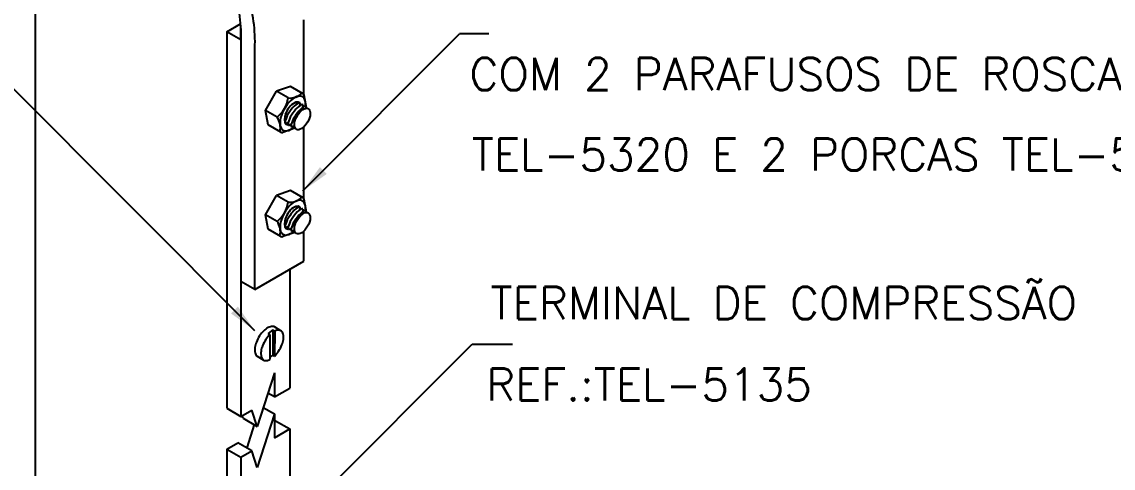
# Model space of a CAD drawing. Header units: millimetres. Extents: x -5068.9 to -5052.3, y -4736.3 to -4715.4.
# Drawn here: x -5063.64 to -5056.86, y -4723.77 to -4721 of the extents above; entities that cross this region are included whole.
import ezdxf

# ---------------------------------------------------------------- set-up
doc = ezdxf.new("R2010")
doc.units = ezdxf.units.MM
doc.header["$LTSCALE"] = 10
doc.layers.add('Termotécnica', color=7, linetype='Continuous')
doc.styles.add('r80', font='romans.shx')

msp = doc.modelspace()

# ---------------------------------------------------------------- linework, layer by layer
at = {"layer": 'Termotécnica', "color": 2}
for p, q in [((-5063.5553, -4725.8398), (-5063.5553, -4718.0406)), ((-5061.8878, -4721.4476), (-5061.8878, -4720.9857)), ((-5062.3667, -4721.0601), (-5062.2805, -4721.0104)), ((-5062.3667, -4721.0601), (-5062.3667, -4723.3956)), ((-5062.2792, -4721.1107), (-5062.3667, -4721.0601)), ((-5062.2792, -4721.0384), (-5062.2792, -4723.4462)), ((-5061.8946, -4722.0473), (-5060.9198, -4721.0724)), ((-5060.7396, -4721.0724), (-5060.9198, -4721.0724)), ((-5062.1917, -4722.659), (-5062.1917, -4721.1612)), ((-5062.1917, -4722.915), (-5063.7271, -4721.3795)), ((-5061.9704, -4721.3986), (-5062.0568, -4721.4286)), ((-5061.892, -4721.4439), (-5061.9704, -4721.3986)), ((-5062.1259, -4721.5483), (-5062.0568, -4721.4286)), ((-5061.9849, -4721.4701), (-5062.0568, -4721.4286)), ((-5061.8703, -4721.5318), (-5061.8854, -4721.4532)), ((-5061.9313, -4721.4957), (-5061.933, -4721.5088)), ((-5061.9119, -4721.5025), (-5061.9141, -4721.5197)), ((-5061.8931, -4721.5134), (-5061.8953, -4721.5306)), ((-5061.8743, -4721.5242), (-5061.8755, -4721.5341)), ((-5062.1086, -4721.6381), (-5062.1259, -4721.5483)), ((-5062.054, -4721.5898), (-5062.1259, -4721.5483)), ((-5062.0303, -4721.6833), (-5062.1086, -4721.6381)), ((-5061.9433, -4721.6582), (-5062.0189, -4721.6844)), ((-5062.0006, -4721.6298), (-5061.9838, -4721.6202)), ((-5061.982, -4721.6407), (-5061.965, -4721.6311)), ((-5061.9634, -4721.651), (-5061.9463, -4721.6414)), ((-5061.8878, -4722.0942), (-5061.8878, -4721.6518)), ((-5062.1259, -4722.1948), (-5062.0568, -4722.0751)), ((-5061.9704, -4722.0452), (-5062.0568, -4722.0751)), ((-5061.9849, -4722.1166), (-5062.0568, -4722.0751)), ((-5061.892, -4722.0904), (-5061.9704, -4722.0452)), ((-5061.9313, -4722.1423), (-5061.933, -4722.1554)), ((-5061.8703, -4722.1783), (-5061.8854, -4722.0998)), ((-5062.054, -4722.2363), (-5062.1259, -4722.1948)), ((-5062.1086, -4722.2846), (-5062.1259, -4722.1948)), ((-5061.9119, -4722.1491), (-5061.9141, -4722.1663)), ((-5061.8931, -4722.1599), (-5061.8953, -4722.1771)), ((-5061.8743, -4722.1708), (-5061.8755, -4722.1807)), ((-5062.0006, -4722.2764), (-5061.9838, -4722.2668)), ((-5061.982, -4722.2873), (-5061.965, -4722.2776)), ((-5062.0303, -4722.3298), (-5062.1086, -4722.2846)), ((-5061.9433, -4722.3047), (-5062.0189, -4722.3309)), ((-5061.9634, -4722.2976), (-5061.9463, -4722.2879)), ((-5061.8878, -4722.4835), (-5061.8878, -4722.2967)), ((-5062.1917, -4722.659), (-5061.8878, -4722.4835)), ((-5061.9753, -4722.5341), (-5061.9753, -4723.2707)), ((-5062.1917, -4722.659), (-5062.2792, -4722.6085)), ((-5062.0304, -4722.9146), (-5062.0692, -4722.8917)), ((-5062.0798, -4722.9104), (-5062.1093, -4722.9315)), ((-5062.0981, -4722.9381), (-5062.1093, -4722.9315)), ((-5062.0981, -4722.9381), (-5062.0993, -4723.0944)), ((-5062.0798, -4722.9104), (-5062.081, -4723.0666)), ((-5062.0686, -4722.917), (-5062.0798, -4722.9104)), ((-5062.0686, -4722.917), (-5062.0697, -4723.0732)), ((-5062.1374, -4723.0968), (-5062.1763, -4723.074)), ((-5062.081, -4723.0666), (-5062.0991, -4723.0796)), ((-5062.0697, -4723.0732), (-5062.081, -4723.0666)), ((-5062.0709, -4723.1766), (-5062.1773, -4723.5087)), ((-5062.0709, -4723.1766), (-5062.0709, -4723.3259)), ((-5062.0709, -4723.3259), (-5061.9753, -4723.2707)), ((-5062.1115, -4723.3025), (-5062.1112, -4723.3024)), ((-5062.0709, -4723.3259), (-5062.1115, -4723.3025)), ((-5062.3667, -4723.3956), (-5062.2792, -4723.4462)), ((-5062.2792, -4723.4462), (-5062.2111, -4723.4069)), ((-5062.1773, -4723.5087), (-5062.2111, -4723.4069)), ((-5062.0709, -4723.4305), (-5062.1773, -4723.7627)), ((-5062.1396, -4723.3909), (-5062.0709, -4723.4305)), ((-5062.0709, -4723.4305), (-5062.0709, -4723.5799)), ((-5062.2648, -4723.4582), (-5062.2705, -4723.4411)), ((-5062.2648, -4723.4582), (-5062.1773, -4723.5087)), ((-5062.1962, -4723.4978), (-5062.2425, -4723.6427)), ((-5062.0709, -4723.4788), (-5062.0628, -4723.4741)), ((-5062.0628, -4723.4741), (-5061.9753, -4723.5247)), ((-5062.0709, -4723.5799), (-5061.9753, -4723.5247)), ((-5061.9753, -4723.5247), (-5061.9753, -4724.8181)), ((-5062.3667, -4723.6496), (-5062.2986, -4723.6103)), ((-5062.2111, -4723.6608), (-5062.2986, -4723.6103)), ((-5062.3667, -4723.6496), (-5062.2792, -4723.7001)), ((-5062.3667, -4723.6496), (-5062.3667, -4724.9431)), ((-5062.2792, -4723.7001), (-5062.2111, -4723.6608)), ((-5062.2792, -4723.7001), (-5062.2792, -4724.9936)), ((-5062.2792, -4723.7001), (-5062.2792, -4724.9936)), ((-5062.1773, -4723.7627), (-5062.2111, -4723.6608))]:
    msp.add_line(p, q, dxfattribs=at)
at = {"layer": 'Termotécnica', "color": 2, "ltscale": 1.6}
for p, q in [((-5062.0983, -4724.2557), (-5060.8418, -4722.9991)), ((-5060.8418, -4722.9991), (-5060.5918, -4722.9991))]:
    msp.add_line(p, q, dxfattribs=at)
at = {"layer": 'Termotécnica', "color": 2}
for points in [[(-5062.0692, -4722.8917, 0.174705), (-5062.0879, -4722.8882, 0.104203), (-5062.1171, -4722.8995, 0.064948), (-5062.1429, -4722.9215, 0.051099), (-5062.1683, -4722.9561, 0.051099), (-5062.1862, -4722.9952, 0.064948), (-5062.1928, -4723.0284, 0.104203), (-5062.1884, -4723.0593, 0.174705), (-5062.1763, -4723.074, 0.174705)], [(-5062.0981, -4722.9381, 0.016409), (-5062.1041, -4722.9443, 0.051099), (-5062.1295, -4722.9789, 0.051099), (-5062.1473, -4723.018, 0.064948), (-5062.154, -4723.0512, 0.104203), (-5062.1496, -4723.0822, 0.174705), (-5062.1374, -4723.0968, 0.174705)], [(-5062.0697, -4723.0732, 0.016409), (-5062.0638, -4723.0671, 0.051099), (-5062.0384, -4723.0324, 0.051099), (-5062.0205, -4722.9934, 0.064948), (-5062.0139, -4722.9602, 0.104203), (-5062.0182, -4722.9292, 0.174705), (-5062.0304, -4722.9146, 0.174705), (-5062.0491, -4722.9111, 0.06738), (-5062.0686, -4722.917, 0.064948)], [(-5062.1374, -4723.0968, 0.174705), (-5062.1187, -4723.1003, 0.06738), (-5062.0993, -4723.0944, 0.064948)]]:
    msp.add_lwpolyline(points, format="xyb", dxfattribs=at)
for centre, radius, start, end in [((-5063.2517, -4721.0737), 0.9732, 357.82513, 17.38281), ((-5063.1642, -4721.1242), 0.9732, 357.82513, 17.38281), ((-5062.1675, -4721.4444), 0.1844, 307.99693, 352.0248), ((-5061.9734, -4721.364), 0.1068, 263.81075, 314.50098), ((-5061.899, -4721.4558), 0.0138, 10.88457, 60), ((-5061.8839, -4721.5344), 0.0138, 359.13174, 10.88457), ((-5062.1405, -4721.6529), 0.1071, 345.58178, 36.10648), ((-5061.9478, -4721.6451), 0.0138, 289.11647, 296.29189), ((-5062.0234, -4721.6713), 0.0138, 240, 289.11647), ((-5062.1675, -4722.091), 0.1844, 307.99693, 352.0248), ((-5061.9734, -4722.0105), 0.1068, 263.81075, 314.50098), ((-5061.899, -4722.1024), 0.0138, 10.88457, 60), ((-5061.8839, -4722.1809), 0.0138, 359.13174, 10.88457), ((-5062.1405, -4722.2994), 0.1071, 345.58178, 36.10648), ((-5062.0234, -4722.3179), 0.0138, 240, 289.11647), ((-5061.9478, -4722.2917), 0.0138, 289.11647, 296.29189)]:
    msp.add_arc(centre, radius, start, end, dxfattribs=at)
for centre, major_axis, start_param, end_param in [((-5061.9562, -4721.5665), (0.06, 0.104), -0.868466, 4.143729), ((-5061.9562, -4721.5665), (0.0394, 0.0682), -0.455145, 3.411157), ((-5061.9562, -4722.213), (0.06, 0.104), -0.868466, 4.143729), ((-5061.9562, -4722.213), (0.0394, 0.0682), -0.455145, 3.411157)]:
    msp.add_ellipse(centre, major_axis=major_axis, ratio=0.500279, start_param=start_param, end_param=end_param, dxfattribs=at)
at = {"layer": 'Termotécnica', "color": 1}
for centre in [(-5061.9562, -4721.5665), (-5061.9375, -4721.5767), (-5061.9188, -4721.5876), (-5061.9562, -4722.213), (-5061.9375, -4722.2233), (-5061.9188, -4722.2341)]:
    msp.add_ellipse(centre, major_axis=(0.0445, 0.064), ratio=0.281547, start_param=0.017275, end_param=3.141593, dxfattribs=at)
at = {"layer": 'Termotécnica', "color": 2}
for centre in [(-5061.8971, -4721.6013), (-5061.8971, -4722.2478)]:
    msp.add_ellipse(centre, major_axis=(-0.037, -0.0641), ratio=0.509483, dxfattribs=at)
for points in [[(-5061.7453, -4721.942), (-5061.7875, -4721.8993), (-5061.8946, -4722.0473)], [(-5062.2969, -4722.7657), (-5062.3396, -4722.8079), (-5062.1917, -4722.915)]]:
    msp.add_solid(points, dxfattribs=at)

# ---------------------------------------------------------------- texts
at = {"layer": 'Termotécnica', "color": 2, "style": 'r80'}
for s, p in [('COM 2 PARAFUSOS DE ROSCA MECÂNICA', (-5060.8587, -4721.4224)), ('TEL-5320 E 2 PORCAS TEL-5315', (-5060.8442, -4721.9213))]:
    msp.add_text(s, height=0.2, dxfattribs=at).set_placement(p)
at = {"layer": 'Termotécnica', "color": 2, "ltscale": 1.6, "style": 'r80'}
for s, p in [('TERMINAL DE COMPRESSÃO', (-5060.7279, -4722.8435)), ('REF.:TEL-5135', (-5060.7551, -4723.3485))]:
    msp.add_text(s, height=0.2, dxfattribs=at).set_placement(p)

doc.saveas('drawing.dxf')
